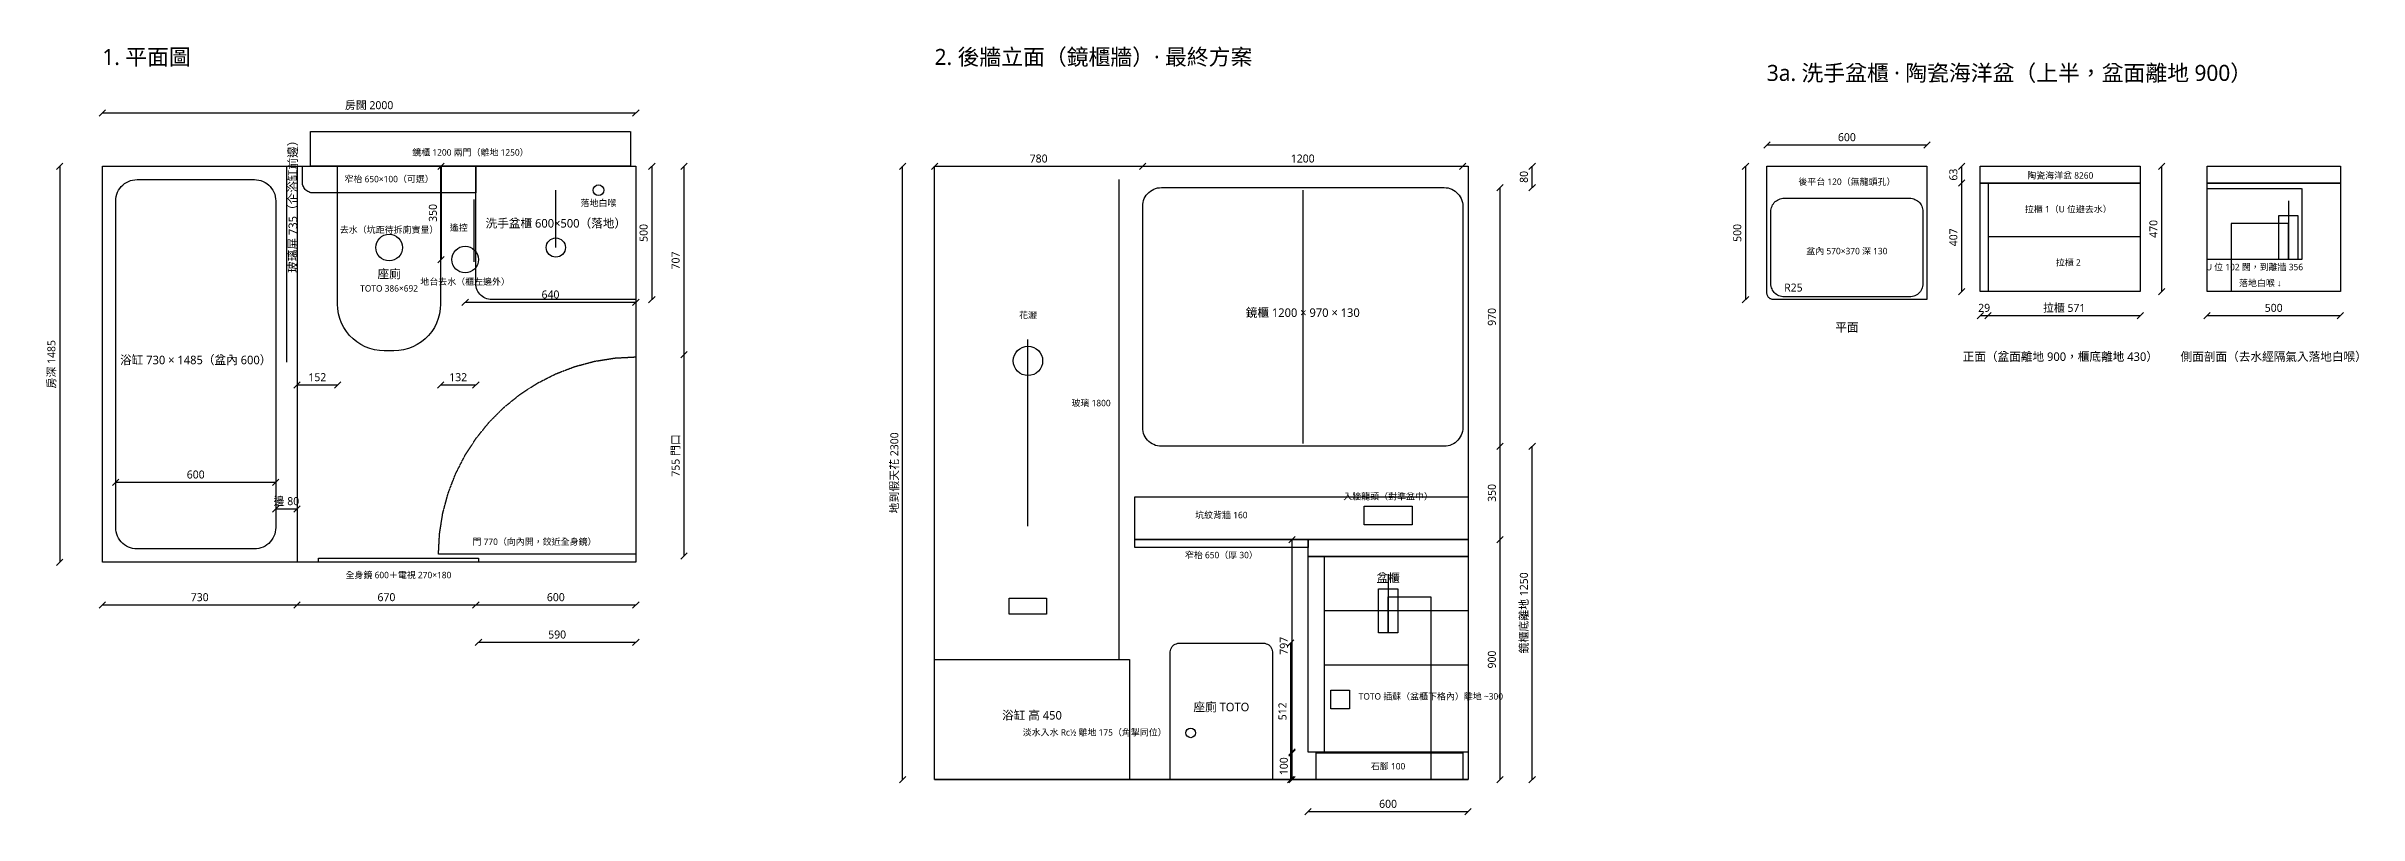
# Model space of a CAD drawing. Header units: millimetres. Extents: x -210 to 15722, y -2432 to 450.
# Drawn here: x -210 to 8459, y -2432 to 450 of the extents above; entities that cross this region are included whole.
import ezdxf
from ezdxf.enums import TextEntityAlignment as Align

# ---------------------------------------------------------------- set-up
doc = ezdxf.new("R2010")
doc.units = ezdxf.units.MM
doc.linetypes.add('DASHED', pattern=[1.524, 1.27, -0.254])
for name, color, linetype in [('DETAIL', 8, 'CONTINUOUS'), ('DIM', 30, 'CONTINUOUS'), ('DOOR_SWING', 8, 'DASHED'), ('FLOOR', 7, 'CONTINUOUS'), ('GLASS', 4, 'CONTINUOUS'), ('HIDDEN', 8, 'DASHED'), ('OPENING', 8, 'CONTINUOUS'), ('OUTLINE', 7, 'CONTINUOUS'), ('SERVICES', 1, 'CONTINUOUS'), ('STONE', 8, 'CONTINUOUS'), ('TEXT', 7, 'CONTINUOUS'), ('WALL', 7, 'CONTINUOUS')]:
    doc.layers.add(name, color=color, linetype=linetype)
doc.styles.add('CJK', font='msjh.ttc')

msp = doc.modelspace()

# ---------------------------------------------------------------- linework, layer by layer
at = {"layer": 'DETAIL'}
for points in [[(130, -50), (570, -50), (578.4, -50.4), (586.6, -51.7), (594.7, -53.9), (602.5, -56.9), (610, -60.7), (617, -65.3), (623.5, -70.5), (629.5, -76.5), (634.7, -83), (639.3, -90), (643.1, -97.5), (646.1, -105.3), (648.3, -113.4), (649.6, -121.6), (650, -130), (650, -1355), (649.6, -1363.4), (648.3, -1371.6), (646.1, -1379.7), (643.1, -1387.5), (639.3, -1395), (634.7, -1402), (629.5, -1408.5), (623.5, -1414.5), (617, -1419.7), (610, -1424.3), (602.5, -1428.1), (594.7, -1431.1), (586.6, -1433.3), (578.4, -1434.6), (570, -1435), (130, -1435), (121.6, -1434.6), (113.4, -1433.3), (105.3, -1431.1), (97.5, -1428.1), (90, -1424.3), (83, -1419.7), (76.5, -1414.5), (70.5, -1408.5), (65.3, -1402), (60.7, -1395), (56.9, -1387.5), (53.9, -1379.7), (51.7, -1371.6), (50.4, -1363.4), (50, -1355), (50, -130), (50.4, -121.6), (51.7, -113.4), (53.9, -105.3), (56.9, -97.5), (60.7, -90), (65.3, -83), (70.5, -76.5), (76.5, -70.5), (83, -65.3), (90, -60.7), (97.5, -56.9), (105.3, -53.9), (113.4, -51.7), (121.6, -50.4), (130, -50)], [(6305, -120), (6775, -120), (6780.2, -120.3), (6785.4, -121.1), (6790.5, -122.4), (6795.3, -124.3), (6800, -126.7), (6804.4, -129.5), (6808.5, -132.8), (6812.2, -136.5), (6815.5, -140.6), (6818.3, -145), (6820.7, -149.7), (6822.6, -154.5), (6823.9, -159.6), (6824.7, -164.8), (6825, -170), (6825, -440), (6824.7, -445.2), (6823.9, -450.4), (6822.6, -455.5), (6820.7, -460.3), (6818.3, -465), (6815.5, -469.4), (6812.2, -473.5), (6808.5, -477.2), (6804.4, -480.5), (6800, -483.3), (6795.3, -485.7), (6790.5, -487.6), (6785.4, -488.9), (6780.2, -489.7), (6775, -490), (6305, -490), (6299.8, -489.7), (6294.6, -488.9), (6289.5, -487.6), (6284.7, -485.7), (6280, -483.3), (6275.6, -480.5), (6271.5, -477.2), (6267.8, -473.5), (6264.5, -469.4), (6261.7, -465), (6259.3, -460.3), (6257.4, -455.5), (6256.1, -450.4), (6255.3, -445.2), (6255, -440), (6255, -170), (6255.3, -164.8), (6256.1, -159.6), (6257.4, -154.5), (6259.3, -149.7), (6261.7, -145), (6264.5, -140.6), (6267.8, -136.5), (6271.5, -132.8), (6275.6, -129.5), (6280, -126.7), (6284.7, -124.3), (6289.5, -122.4), (6294.6, -121.1), (6299.8, -120.3), (6305, -120)], [(4730, -1275), (4910, -1275), (4910, -1345), (4730, -1345)], [(810, -1470), (1410, -1470), (1410, -1485), (810, -1485)], [(3400, -1620), (3540, -1620), (3540, -1680), (3400, -1680)]]:
    msp.add_lwpolyline(points, close=True, dxfattribs=at)
for points in [[(7069, -63), (7069, -470)], [(4500, -90), (4500, -1040)], [(7069, -263), (7640, -263)], [(4580, -1463), (4580, -2197)], [(4580, -1666), (5120, -1666)], [(4580, -1870), (5120, -1870)]]:
    msp.add_lwpolyline(points, dxfattribs=at)
for centre, radius in [((1075, -305), 50), ((1360, -350), 50), ((3470, -730), 55)]:
    msp.add_circle(centre, radius, dxfattribs=at)
at = {"layer": 'DIM'}
for points in [[(-12, 188), (12, 212)], [(0, 200), (2000, 200)], [(1988, 188), (2012, 212)], [(6228, 68), (6252, 92)], [(6828, 68), (6852, 92)], [(-172, -12), (-148, 12)], [(-160, 0), (-160, -1485)], [(1258, -12), (1282, 12)], [(1270, 0), (1270, -350)], [(2048, -12), (2072, 12)], [(2060, 0), (2060, -500)], [(2168, -12), (2192, 12)], [(2180, 0), (2180, -707)], [(2988, -12), (3012, 12)], [(3000, -2300), (3000, 0)], [(3108, -12), (3132, 12)], [(3120, 0), (3900, 0)], [(3888, -12), (3912, 12)], [(3888, -12), (3912, 12)], [(3900, 0), (5100, 0)], [(5088, -12), (5112, 12)], [(5348, -12), (5372, 12)], [(5360, -80), (5360, 0)], [(6148, -12), (6172, 12)], [(6160, 0), (6160, -500)], [(6240, 80), (6840, 80)], [(6958, -12), (6982, 12)], [(6970, 0), (6970, -63)], [(7708, -12), (7732, 12)], [(7720, 0), (7720, -470)], [(5228, -92), (5252, -68)], [(5240, -1050), (5240, -80)], [(5348, -92), (5372, -68)], [(6958, -75), (6982, -51)], [(6958, -75), (6982, -51)], [(6970, -63), (6970, -470)], [(1258, -362), (1282, -338)], [(1348, -522), (1372, -498)], [(1360, -510), (2000, -510)], [(1988, -522), (2012, -498)], [(2048, -512), (2072, -488)], [(6148, -512), (6172, -488)], [(6958, -482), (6982, -458)], [(7708, -482), (7732, -458)], [(7028, -572), (7052, -548)], [(7040, -560), (7069, -560)], [(7057, -572), (7081, -548)], [(7057, -572), (7081, -548)], [(7069, -560), (7640, -560)], [(7628, -572), (7652, -548)], [(7878, -572), (7902, -548)], [(7890, -560), (8390, -560)], [(8378, -572), (8402, -548)], [(2168, -719), (2192, -695)], [(2168, -719), (2192, -695)], [(2180, -707), (2180, -1462)], [(718, -832), (742, -808)], [(730, -820), (882, -820)], [(870, -832), (894, -808)], [(1256, -832), (1280, -808)], [(1268, -820), (1400, -820)], [(1388, -832), (1412, -808)], [(5228, -1062), (5252, -1038)], [(5228, -1062), (5252, -1038)], [(5348, -1062), (5372, -1038)], [(5240, -1400), (5240, -1050)], [(5360, -2300), (5360, -1050)], [(38, -1197), (62, -1173)], [(50, -1185), (650, -1185)], [(638, -1197), (662, -1173)], [(638, -1297), (662, -1273)], [(650, -1285), (730, -1285)], [(718, -1297), (742, -1273)], [(-172, -1497), (-148, -1473)], [(2168, -1474), (2192, -1450)], [(4448, -1412), (4472, -1388)], [(4460, -2197), (4460, -1400)], [(5228, -1412), (5252, -1388)], [(5228, -1412), (5252, -1388)], [(5240, -2300), (5240, -1400)], [(-12, -1657), (12, -1633)], [(0, -1645), (730, -1645)], [(718, -1657), (742, -1633)], [(718, -1657), (742, -1633)], [(730, -1645), (1400, -1645)], [(1388, -1657), (1412, -1633)], [(1388, -1657), (1412, -1633)], [(1400, -1645), (2000, -1645)], [(1988, -1657), (2012, -1633)], [(1398, -1797), (1422, -1773)], [(1410, -1785), (2000, -1785)], [(1988, -1797), (2012, -1773)], [(4443, -1800), (4467, -1776)], [(4455, -2300), (4455, -1788)], [(4448, -2209), (4472, -2185)], [(4448, -2212), (4472, -2188)], [(4460, -2300), (4460, -2200)], [(2988, -2312), (3012, -2288)], [(4443, -2312), (4467, -2288)], [(4448, -2312), (4472, -2288)], [(5228, -2312), (5252, -2288)], [(5348, -2312), (5372, -2288)], [(4508, -2432), (4532, -2408)], [(4520, -2420), (5120, -2420)], [(5108, -2432), (5132, -2408)]]:
    msp.add_lwpolyline(points, dxfattribs=at)
at = {"layer": 'DOOR_SWING'}
msp.add_lwpolyline([(1260, -1455), (1264.1, -1377.6), (1276.2, -1301.1), (1296.2, -1226.3), (1324, -1154), (1359.1, -1085), (1401.3, -1020), (1450.1, -959.8), (1504.8, -905.1), (1565, -856.3), (1630, -814.1), (1699, -779), (1771.3, -751.2), (1846.1, -731.2), (1922.6, -719.1), (2000, -715)], dxfattribs=at)
at = {"layer": 'FLOOR'}
msp.add_lwpolyline([(3120, -2300), (5120, -2300)], dxfattribs=at)
at = {"layer": 'GLASS'}
for points in [[(690, 0), (690, -735)], [(3810, -50), (3810, -1850)]]:
    msp.add_lwpolyline(points, dxfattribs=at)
at = {"layer": 'HIDDEN'}
for points in [[(780, 130), (1980, 130), (1980, 0), (780, 0)], [(7890, -83), (8246, -83), (8246, -350), (7890, -350)]]:
    msp.add_lwpolyline(points, close=True, dxfattribs=at)
at = {"layer": 'OPENING'}
msp.add_lwpolyline([(2000, -707), (2000, -1462)], dxfattribs=at)
at = {"layer": 'OUTLINE'}
for points in [[(0, 0), (730, 0), (730, -1485), (0, -1485)], [(750, 0), (1400, 0), (1400, -100), (790, -100), (785.8, -99.8), (781.7, -99.1), (777.6, -98), (773.7, -96.5), (770, -94.6), (766.5, -92.4), (763.2, -89.7), (760.3, -86.8), (757.6, -83.5), (755.4, -80), (753.5, -76.3), (752, -72.4), (750.9, -68.3), (750.2, -64.2), (750, -60)], [(882, 0), (1268, 0), (1268, -517), (1267, -535.3), (1264.2, -553.4), (1259.4, -571.1), (1252.9, -588.2), (1244.6, -604.5), (1234.6, -619.9), (1223.1, -634.1), (1210.1, -647.1), (1195.9, -658.6), (1180.5, -668.6), (1164.2, -676.9), (1147.1, -683.4), (1129.4, -688.2), (1111.3, -691), (1093, -692), (1057, -692), (1038.7, -691), (1020.6, -688.2), (1002.9, -683.4), (985.8, -676.9), (969.5, -668.6), (954.1, -658.6), (939.9, -647.1), (926.9, -634.1), (915.4, -619.9), (905.4, -604.5), (897.1, -588.2), (890.6, -571.1), (885.8, -553.4), (883, -535.3), (882, -517)], [(1400, 0), (2000, 0), (2000, -500), (1460, -500), (1453.7, -499.7), (1447.5, -498.7), (1441.5, -497.1), (1435.6, -494.8), (1430, -492), (1424.7, -488.5), (1419.9, -484.6), (1415.4, -480.1), (1411.5, -475.3), (1408, -470), (1405.2, -464.4), (1402.9, -458.5), (1401.3, -452.5), (1400.3, -446.3), (1400, -440)], [(6240, 0), (6840, 0), (6840, -500), (6265, -500), (6262.4, -499.9), (6259.8, -499.5), (6257.3, -498.8), (6254.8, -497.8), (6252.5, -496.7), (6250.3, -495.2), (6248.3, -493.6), (6246.4, -491.7), (6244.8, -489.7), (6243.3, -487.5), (6242.2, -485.2), (6241.2, -482.7), (6240.5, -480.2), (6240.1, -477.6), (6240, -475)], [(7040, 0), (7640, 0), (7640, -63), (7040, -63)], [(7890, 0), (8390, 0), (8390, -63), (7890, -63)], [(3970, -80), (5030, -80), (5037.3, -80.4), (5044.6, -81.5), (5051.6, -83.4), (5058.5, -86.1), (5065, -89.4), (5071.1, -93.4), (5076.8, -98), (5082, -103.2), (5086.6, -108.9), (5090.6, -115), (5093.9, -121.5), (5096.6, -128.4), (5098.5, -135.4), (5099.6, -142.7), (5100, -150), (5100, -980), (5099.6, -987.3), (5098.5, -994.6), (5096.6, -1001.6), (5093.9, -1008.5), (5090.6, -1015), (5086.6, -1021.1), (5082, -1026.8), (5076.8, -1032), (5071.1, -1036.6), (5065, -1040.6), (5058.5, -1043.9), (5051.6, -1046.6), (5044.6, -1048.5), (5037.3, -1049.6), (5030, -1050), (3970, -1050), (3962.7, -1049.6), (3955.4, -1048.5), (3948.4, -1046.6), (3941.5, -1043.9), (3935, -1040.6), (3928.9, -1036.6), (3923.2, -1032), (3918, -1026.8), (3913.4, -1021.1), (3909.4, -1015), (3906.1, -1008.5), (3903.4, -1001.6), (3901.5, -994.6), (3900.4, -987.3), (3900, -980), (3900, -150), (3900.4, -142.7), (3901.5, -135.4), (3903.4, -128.4), (3906.1, -121.5), (3909.4, -115), (3913.4, -108.9), (3918, -103.2), (3923.2, -98), (3928.9, -93.4), (3935, -89.4), (3941.5, -86.1), (3948.4, -83.4), (3955.4, -81.5), (3962.7, -80.4), (3970, -80)], [(7040, -63), (7640, -63), (7640, -470), (7040, -470)], [(7890, -63), (8390, -63), (8390, -470), (7890, -470)], [(3870, -1400), (4520, -1400), (4520, -1430), (3870, -1430)], [(4520, -1400), (5120, -1400), (5120, -1463), (4520, -1463)], [(4520, -1463), (5120, -1463), (5120, -2197), (4520, -2197)], [(3120, -1850), (3850, -1850), (3850, -2300), (3120, -2300)]]:
    msp.add_lwpolyline(points, close=True, dxfattribs=at)
for points in [[(3470, -1350), (3470, -650)], [(2000, -1455), (1260, -1455)], [(4003, -2300), (4003, -1828), (4003.3, -1821.6), (4004.2, -1815.8), (4005.6, -1810.5), (4007.7, -1805.8), (4010.3, -1801.6), (4013.5, -1798), (4017.3, -1794.9), (4021.7, -1792.4), (4026.6, -1790.5), (4032.2, -1789.1), (4038.3, -1788.3), (4045, -1788), (4345, -1788), (4351.7, -1788.3), (4357.8, -1789.1), (4363.4, -1790.5), (4368.3, -1792.4), (4372.7, -1794.9), (4376.5, -1798), (4379.7, -1801.6), (4382.3, -1805.8), (4384.4, -1810.5), (4385.8, -1815.8), (4386.7, -1821.6), (4387, -1828), (4387, -2300)]]:
    msp.add_lwpolyline(points, dxfattribs=at)
at = {"layer": 'SERVICES'}
for points in [[(1392, -125), (1392, -359)], [(1700, -305), (1700, -305), (1700, -90)], [(8195, -130), (8195, -130), (8195, -350), (8195, -215), (7980, -215), (7980, -470)], [(4820, -1530), (4820, -1530), (4820, -1750), (4820, -1615), (4820, -1615), (4980, -1615), (4980, -2300)]]:
    msp.add_lwpolyline(points, dxfattribs=at)
for points in [[(8159, -185), (8231, -185), (8231, -350), (8159, -350)], [(4784, -1585), (4856, -1585), (4856, -1750), (4784, -1750)], [(4605, -1965), (4675, -1965), (4675, -2035), (4605, -2035)], [(4605, -1965), (4675, -1965), (4675, -2035), (4605, -2035)]]:
    msp.add_lwpolyline(points, close=True, dxfattribs=at)
for centre, radius in [((1860, -90), 20), ((1700, -305), 36), ((4080, -2125), 18)]:
    msp.add_circle(centre, radius, dxfattribs=at)
at = {"layer": 'STONE'}
for points in [[(3870, -1240), (5120, -1240), (5120, -1400), (3870, -1400)], [(4550, -2200), (5100, -2200), (5100, -2300), (4550, -2300)]]:
    msp.add_lwpolyline(points, close=True, dxfattribs=at)
at = {"layer": 'WALL'}
for points in [[(0, 0), (2000, 0), (2000, -1485), (0, -1485)], [(3120, 0), (5120, 0), (5120, -2300), (3120, -2300)]]:
    msp.add_lwpolyline(points, close=True, dxfattribs=at)

# ---------------------------------------------------------------- texts
at = {"layer": 'DIM', "style": 'CJK'}
for s, p in [('房闊 2000', (1000, 214)), ('600', (6540, 94)), ('780', (3510, 14)), ('1200', (4500, 14)), ('640', (1680, -496)), ('29', (7054.5, -546)), ('拉櫃 571', (7354.5, -546)), ('500', (8140, -546)), ('152', (806, -806)), ('132', (1334, -806)), ('600', (350, -1171)), ('邊 80', (690, -1271)), ('730', (365, -1631)), ('670', (1065, -1631)), ('600', (1700, -1631)), ('590', (1705, -1771)), ('600', (4820, -2406))]:
    msp.add_text(s, height=30, dxfattribs=at).set_placement(p, align=Align.CENTER)
for s, p in [('80', (5344, -40)), ('63', (6954, -31.5)), ('350', (1254, -175)), ('500', (2044, -250)), ('500', (6144, -250)), ('407', (6954, -266.5)), ('470', (7704, -235)), ('707', (2164, -353.5)), ('970', (5224, -565)), ('房深 1485', (-176, -742.5)), ('755 門口', (2164, -1084.5)), ('地到假天花 2300', (2984, -1150)), ('350', (5224, -1225)), ('鏡櫃底離地 1250', (5344, -1675)), ('797', (4444, -1798.5)), ('900', (5224, -1850)), ('512', (4439, -2044)), ('100', (4444, -2250))]:
    msp.add_text(s, height=30, rotation=90, dxfattribs=at).set_placement(p, align=Align.CENTER)
msp.add_text('R25', height=30, dxfattribs=at).set_placement((6305, -470))
at = {"layer": 'TEXT', "style": 'CJK'}
for s, height, p in [('1. 平面圖', 60, (0, 380)), ('2. 後牆立面（鏡櫃牆）· 最終方案', 60, (3120, 380)), ('3a. 洗手盆櫃 · 陶瓷海洋盆（上半，盆面離地 900）', 60, (6240, 320)), ('落地白喉 ↓', 24, (8010, -450)), ('TOTO 插蘇（盆櫃下格內）離地 ~300', 24, (4710, -2000))]:
    msp.add_text(s, height=height, dxfattribs=at).set_placement(p)
msp.add_text('玻璃屏 735（企浴缸前邊）', height=32, rotation=90, dxfattribs=at).set_placement((730, -400))
for s, height, p in [('鏡櫃 1200 兩門（離地 1250）', 24, (1380, 40)), ('窄枱 650×100（可選）', 24, (1075, -60)), ('後平台 120（無龍頭孔）', 24, (6540, -70)), ('陶瓷海洋盆 8260', 24, (7340, -46.5)), ('落地白喉', 24, (1860, -150)), ('拉櫃 1（U 位避去水）', 24, (7370, -173)), ('去水（坑距待拆廁實量）', 24, (1075, -250)), ('洗手盆櫃 600×500（落地）', 32, (1700, -230)), ('盆內 570×370 深 130', 24, (6540, -330)), ('拉櫃 2', 24, (7370, -373)), ('座廁', 32, (1075, -420)), ('地台去水（櫃左邊外）', 24, (1360, -445)), ('U 位 102 闊，到離牆 356', 24, (8068, -390)), ('TOTO 386×692', 24, (1075, -470)), ('花灑', 24, (3470, -570)), ('鏡櫃 1200 × 970 × 130', 32, (4500, -565)), ('平面', 32, (6540, -620)), ('正面（盆面離地 900，櫃底離地 430）', 32, (7340, -730)), ('側面剖面（去水經隔氣入落地白喉）', 32, (8140, -730)), ('浴缸 730 × 1485（盆內 600）', 32, (350, -742.5)), ('坑紋背牆 160', 24, (4195, -1320)), ('入牆龍頭（對準盆中）', 24, (4820, -1250)), ('門 770（向內開，鉸近全身鏡）', 24, (1620, -1420)), ('窄枱 650（厚 30）', 24, (4195, -1470)), ('全身鏡 600＋電視 270×180', 24, (1110, -1545)), ('盆櫃', 32, (4820, -1560)), ('浴缸 高 450', 32, (3485, -2075)), ('座廁 TOTO', 32, (4195, -2044)), ('石腳 100', 24, (4820, -2262))]:
    msp.add_text(s, height=height, dxfattribs=at).set_placement(p, align=Align.CENTER)
for s, p in [('遙控', (1370, -242)), ('玻璃 1800', (3780, -900)), ('淡水入水 Rc½ 離地 175（角掣同位）', (3990, -2135))]:
    msp.add_text(s, height=24, dxfattribs=at).set_placement(p, align=Align.RIGHT)

doc.saveas('drawing.dxf')
